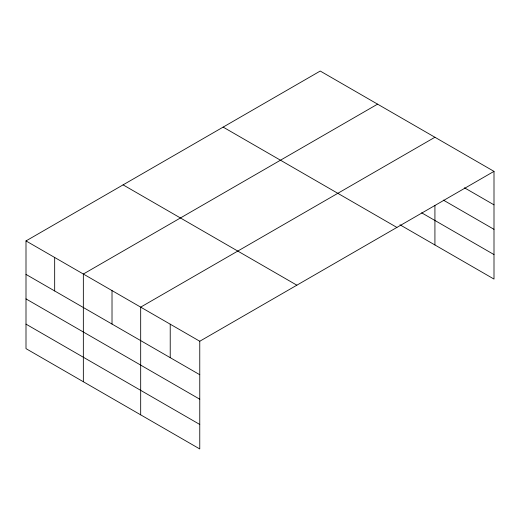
<?xml version="1.0" encoding="UTF-8"?>
<svg xmlns="http://www.w3.org/2000/svg" width="520" height="520" viewBox="0 0 520 520"><rect width="100%" height="100%" fill="white"/><g stroke="black" fill="none" stroke-linecap="round" stroke-linejoin="round"><path stroke-width="0.78" d="M26 240.922L199.764 341.244L199.764 448.955L26 348.634L26 240.922L320.236 71.045L494 171.366L494 279.078L399.958 224.783M377.579 104.15L83.343 274.027L83.343 381.738M434.922 137.254L140.68 307.132L140.68 414.843M199.764 341.244L494 171.366M464.457 187.792L494 204.847M443.359 200.103L494 229.339M421.635 212.803L494 254.579M223.139 127.108L396.903 227.428M123.097 184.867L296.861 285.181M26 274.404L199.764 374.719M26 298.896L199.764 399.217M26 324.136L199.764 424.457M434.922 205.484L434.922 244.966M170.222 324.188L170.222 357.669M112.015 290.583L112.015 324.058M54.672 257.478L54.672 290.953"/></g></svg>
